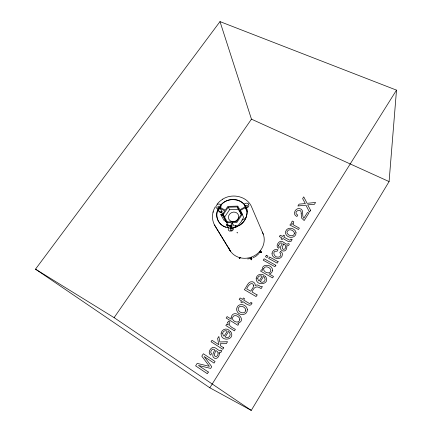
<?xml version="1.0" encoding="UTF-8"?>
<svg xmlns="http://www.w3.org/2000/svg" width="432" height="432" viewBox="0 0 432 432"><rect width="100%" height="100%" fill="white"/><g stroke="black" fill="none" stroke-linecap="round" stroke-linejoin="round"><path stroke-width="0.65" d="M245.786 205.594L245.565 206.507L243.994 204.098A15.493 13.851 -27.3 0 0 220.925 204.806L219.775 207.247L219.267 206.096L217.998 206.474L217.787 207.263L218.381 207.922M226.028 227.259C218.975 225.445 214.915 217.118 217.615 210.395C219.629 208.451 220.946 206.609 221.945 203.98C228.874 196.603 243.319 199.006 246.332 208.251A1.96 1.755 -24.1 0 1 245.241 207.738L240.295 210.46L242.228 213.867A0.599 0.535 -25.6 0 1 242.195 214.412L236.995 222.242A0.599 0.54 -27.2 0 1 236.471 222.529L232.178 222.631L231.833 227.896A1.987 1.793 -29 0 1 232.659 228.301M389.086 181.575L396.5 90.137L219.996 21.6L35.5 269.158L209.839 387.801L251.257 410.4L389.086 181.575L251.456 119.156L219.996 21.6M239.528 257.321L239.42 258.422L240.419 257.823M231.547 228.409C233.021 228.987 231.525 231.244 230.342 230.164C229.765 227.88 232.427 228.62 228.253 227.702A15.493 13.851 -27.3 0 1 218.041 209.056L219.526 207.625L218.419 207.932M245.813 205.567L246.926 205.227L247.612 205.88L247.023 207.025L245.759 206.847L246.37 208.229A15.493 13.851 -27.3 0 1 233.512 227.583L231.401 228.436L231.741 228.361M215.174 206.982C211.637 212.863 211.486 220.752 215.395 226.492L230.558 251.332L214.477 224.959M246.267 207.943A2.63 2.349 -24.1 0 0 248.891 205.389L248.324 203.963M251.764 258.055L251.473 259.832L251.699 257.834L250.166 258.239L251.473 259.832L251.937 258.206L251.699 257.834M213.019 212.279L213.187 211.729M259.853 252.488L261.576 252.526L260.539 250.749L259.681 252.293L260.599 252.31M220.698 205.049A2.603 2.306 -28.8 0 0 217.28 204.406L215.941 206.383A2.603 2.306 -28.8 0 0 218.182 208.764M244.96 205.864L244.96 205.864A1.96 1.755 -24.1 0 0 244.841 207.047L239.895 209.763L237.978 206.383A0.594 0.529 -25.8 0 0 237.492 206.129L228.15 206.41A0.589 0.524 -27.3 0 0 227.632 206.69L225.277 210.184L220.736 207.76A1.944 1.723 -28.8 0 0 220.774 206.593L220.736 206.501M223.997 217.377L226.33 222.08M230.65 228.566L230.942 228.442M209.839 387.801L396.5 90.137M228.15 227.777L226.503 224.84L226.946 224.176L228.091 224.797M227.345 222.097L223.247 214.65L228.258 207.209L237.271 206.944L241.369 214.164L236.353 221.702L227.248 221.929M241.299 214.423L238.486 209.461L229.554 209.714L224.597 217.096L223.247 214.65M226.325 221.654L224.008 220.396L220.795 214.661L221.26 213.975L222.442 214.607M35.5 269.158L114.102 317.65L251.456 119.156M217.053 204.158L219.64 201.42L222.777 199.125M260.674 251.192L261.576 252.526L261.063 252.32M239.846 257.963L239.42 258.422L239.177 258.001L240.149 257.423M259.087 253.46L255.755 256.381L253.114 257.758M250.49 258.547L247.649 258.952M219.002 209.061L219.11 209.045A1.944 1.723 -28.8 0 0 220.255 208.472L222.075 211.777L221.827 211.982A1.917 1.701 -28.8 0 1 220.941 212.344L220.023 212.279A1.917 1.701 -28.8 0 1 218.927 210.719M239.009 225.688C245.106 222.61 247.806 215.195 247.045 209.077M241.963 220.136L246.013 217.912M222.707 199.168C232.421 192.829 247.86 196.322 251.948 207.749L263.272 234.193M237.827 226.271L234.673 227.453M228.582 227.745A2.662 2.403 -29 0 0 229.43 231.044L231.887 230.996A2.662 2.403 -29 0 0 233.177 227.642M221.675 211.793L222.075 211.777M259.697 252.056L261.376 252.094M230.218 228.69L231.552 228.712M231.233 225.92L228.15 225.391L222.394 214.947A0.594 0.529 -28.8 0 1 222.437 214.402L224.797 210.897L220.255 208.472M243.356 203.488L243.902 203.612M223.409 213.673L218.873 211.237L217.906 209.509M220.795 214.661L223.16 215.935M229.23 225.418L231.509 226.66M226.503 224.84L231.066 227.329M114.102 317.65L251.257 410.4M250.506 258.39L251.386 259.313M250.166 258.239L251.251 259.411M248.384 204.034L247.779 203.467A2.63 2.349 -24.1 0 0 244.193 204.331M220.525 206.177L220.833 206.68M242.314 214.569L243.632 217.258L241.283 221.713L238.383 225.169L233.955 225.968L232.178 222.631M235.251 225.601L236.072 227.162M228.258 207.209L229.554 209.714M237.271 206.944L238.486 209.461M240.295 210.46L241.952 213.937M260.539 250.749L260.717 251.122M245.241 207.738L246.985 211.275A1.939 1.739 -24.1 0 0 247.244 211.426M246.526 208.462L246.715 209.32M226.535 222.496A0.599 0.535 -28.9 0 0 227.021 222.755L231.298 222.653L230.953 227.918A1.987 1.793 -29 0 0 230.072 228.361M262.31 232.07A18.603 17.059 -27.3 0 1 252.736 256.57A18.603 17.059 -27.3 0 1 228.463 247.185M221.287 211.928A1.048 0.929 -28.8 0 1 220.941 211.988M220.612 211.939A1.048 0.929 -28.8 0 1 220.46 211.874M227.729 322.477L228.22 325.004L226.751 324.092L225.839 325.517L234.409 330.858L235.364 329.346C233.091 328.077 226.967 325.501 229.964 322.024L228.452 321.084L227.729 322.477M296.012 232.47C296.401 238.534 287.453 238.907 285.692 233.825A4.158 3.829 -16.1 0 1 285.752 231.223C287.474 226.287 295.045 227.885 296.012 232.47M231.125 317.444L231.314 319.189L227.086 316.58L226.163 318.028L237.929 325.296L238.804 323.903L237.703 323.228C248.308 320.447 233.555 307.336 231.125 317.444M301.201 213.786L301.585 218.068L304.15 220.552L308.842 213.127L307.476 212.441L303.745 218.333C301.369 215.552 304.663 209.191 299.43 208.602C295.121 207.83 292.129 214.877 296.914 216.508L297.788 215.131C291.902 211.901 302.108 206.933 301.201 213.786M218.111 352.987L217.868 354.721L216.961 356.152L215.692 356.6L214.456 355.714L214.445 354.208L215.833 350.492L217.561 351.724L218.111 352.987M272.052 253.195C271.49 259.043 281.95 261.02 282.404 254.529A3.494 3.267 -19.9 0 0 281.831 252.52L280.611 251.305L279.747 252.671C280.962 253.541 281.221 255.344 280.082 256.392A2.101 1.966 -20 0 1 278.527 257.083C273.953 258.131 271.453 250.101 277.085 251.224L277.954 249.863C275.422 248.438 272.435 250.544 272.052 253.195M219.289 353.435C219.596 355.941 217.426 359.284 214.612 358.29C211.048 356.81 213.554 352.496 214.661 350.19L214.067 349.283L212.647 349.153C211.237 350.028 209.849 352.404 211.572 353.662L210.659 355.099C208.046 353.549 209.444 350.023 211.183 348.354C214.115 345.087 217.399 350.12 220.126 350.957L220.795 350.093L221.864 350.784L220.774 352.544L219.11 352.507L219.289 353.435M293.053 223.252L293.636 224.996L299.349 228.145L298.48 229.516L289.904 225.067L290.731 223.771L292.205 224.532L291.616 222.302L292.27 221.044L293.782 221.827L293.053 223.252M247.352 309.398C247.774 315.873 238.313 316.256 236.79 310.576A4.32 4.115 -44.1 0 1 236.952 307.73C238.734 302.384 246.71 304.43 247.352 309.398M256.203 278.186C255.631 287.242 271.474 284.197 265.302 276.183L264.406 277.598C266.814 280.055 262.91 283.981 260.258 281.696L264.244 275.416C261.457 272.975 256.748 274.482 256.203 278.186M257.715 278.186L258.255 280.222L259.135 280.994L262.159 276.242C260.442 275.162 258.039 276.167 257.715 278.186M221.152 333.148C220.315 342.819 236.563 339.779 230.423 331.198L229.484 332.689C231.838 335.259 227.945 339.449 225.175 336.971L229.365 330.361C226.557 327.634 221.708 329.346 221.152 333.148M278.581 245.246L278.645 246.11L279.434 246.98L278.602 248.287C275.4 246.656 277.879 242.098 280.492 241.277C283.165 240.376 286.767 246.445 288.257 243.508L289.327 244.08L288.862 245.122L287.669 245.884L286.718 245.7C288.068 254.416 276.107 251.5 282.285 243.81L281.664 243.032L280.276 242.968L278.581 245.246M222.685 333.18L223.182 335.356L224.057 336.204L227.237 331.198C225.477 329.978 223.02 331.112 222.685 333.18M263.612 268.726C263.056 272.327 270.081 275.006 270.875 270.637C270.902 267.305 264.848 264.935 263.612 268.726M272.516 270.286C272.414 272.122 270.94 273.791 269.071 273.958L273.488 276.453L272.581 277.895L260.593 271.112L261.473 269.725L262.607 270.362C260.534 263.185 272.695 263.968 272.516 270.286M253.778 285.455L253.087 287.501L250.727 291.211L246.731 288.873C247.433 286.292 251.84 280.503 253.778 285.455M283.441 244.037C283.343 245.781 280.622 248.697 283.565 249.431C286.502 249.129 286.454 244.399 283.441 244.037M294.521 233.237C294.052 237.136 288.689 236.153 287.269 233.399A2.306 2.122 -16.1 0 1 287.123 231.66C288.436 227.977 294.068 230.126 294.521 233.237M245.808 310.192C245.333 314.35 239.695 313.259 238.415 310.16A2.392 2.279 -44.1 0 1 238.329 308.248C239.706 304.252 245.587 306.85 245.808 310.192M239.83 319.561C239.161 324.151 231.881 321.656 232.486 317.801C233.383 313.562 239.852 316.084 239.83 319.561M292.048 239.69C290.66 244.582 285.309 239.452 282.917 238.48L282.209 239.593L281.038 238.966L281.745 237.854L279.374 236.59L280.26 235.197L282.636 236.461L283.473 235.148L284.645 235.769L283.808 237.082L289.402 240.052L290.191 240.079L290.909 239.085L292.048 239.69M251.969 303.086C250.528 308.243 245.106 302.783 242.73 301.563L241.979 302.746L240.808 302.044L241.564 300.861L239.188 299.446L240.133 297.967L242.509 299.381L243.394 297.988L244.566 298.685L243.675 300.078L249.269 303.41L250.074 303.458L250.825 302.405L251.969 303.086M208.37 372.044L207.317 373.707L195.615 365.855L197.186 363.398L209.396 366.325L201.809 356.173L203.353 353.759L215.066 361.454L214.029 363.091L204.163 356.54L211.75 366.692L210.67 368.404L198.455 365.472L208.37 372.044M223.695 347.809L222.755 349.288L211.043 341.744L211.977 340.286L218.754 344.639L217.62 338.407L218.857 336.469L219.845 341.966L227.545 341.712L226.309 343.672L220.174 343.742L220.466 345.735L223.695 347.809M257.11 294.948L256.09 296.568L244.355 289.678C246.672 287.183 247.963 280.973 252.472 281.734C254.097 282.193 255.452 283.678 255.204 285.444L257.375 284.899L261.025 286.616L262.078 286.519L262.343 286.675L261.101 288.646C256.721 285.363 253.951 286.843 252.056 291.989L257.11 294.948M275.859 265.302L274.957 266.728L263.218 260.194L264.119 258.79L275.859 265.302M278.122 261.722L277.209 263.169L268.666 258.449L269.579 257.013L278.122 261.722M310.619 210.319L309.479 212.123L305.937 205.162L297.907 205.983L299.09 204.136L305.327 203.58L302.621 198.607L303.739 196.862L307.103 203.326L315.581 202.468L314.42 204.309L307.697 204.854L310.619 210.319M266.382 255.253L265.469 256.678L267.084 257.575L267.997 256.144L266.382 255.253M237.103 232.556L237.238 232.886L237.103 232.556M230.51 228.658L230.229 228.301L230.51 228.658M232.373 221.654A5.243 4.703 -27.3 0 0 238.469 215.087A5.243 4.703 -27.3 0 0 229.813 213.899A5.243 4.703 -27.3 0 0 232.373 221.654"/></g></svg>
